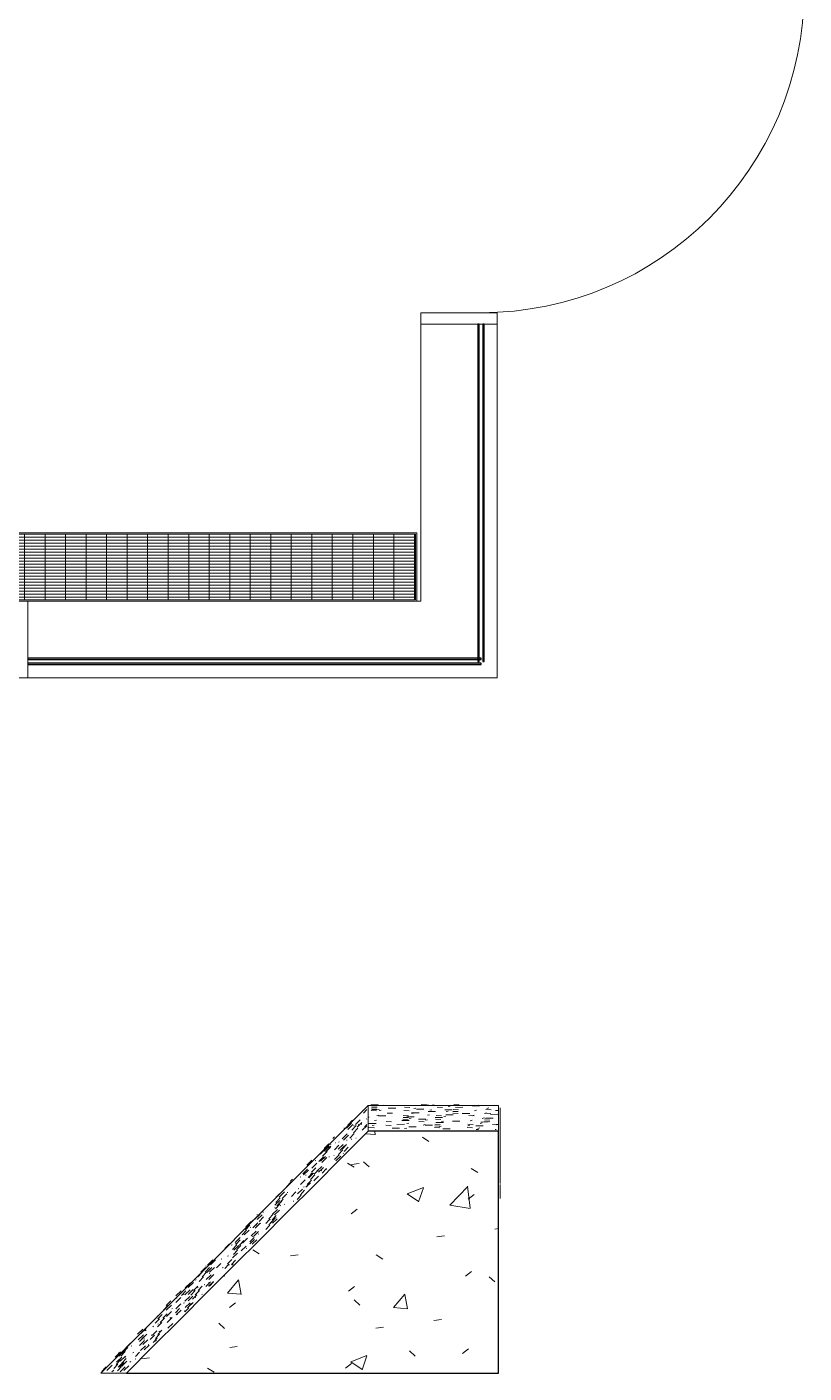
# Model space of a CAD drawing. Header units: millimetres. Extents: x 90978 to 295199, y -4084 to 97293.
# Drawn here: x 229072 to 232481, y 9023 to 14928 of the extents above; entities that cross this region are included whole.
import ezdxf

# ---------------------------------------------------------------- set-up
doc = ezdxf.new("R2010")
doc.units = ezdxf.units.MM
doc.header["$MEASUREMENT"] = 0
for name, color, linetype, lineweight in [('CSM-STL-XX-ZZ-M3-A-XXXX-00001_detached _19_04_21__rvt-1-Level 0$0$A-DOOR', 4, 'CONTINUOUS', 9), ('CSM-STL-XX-ZZ-M3-A-XXXX-00001_detached _19_04_21__rvt-1-Level 0$0$A-GENM', 7, 'CONTINUOUS', 9), ('CSM-STL-XX-ZZ-M3-A-XXXX-00001_detached _19_04_21__rvt-1-Level 0$0$A-GLAZ-CURT', 7, 'CONTINUOUS', 9), ('CSM-STL-XX-ZZ-M3-A-XXXX-00001_detached _19_04_21__rvt-1-Level 0$0$A-GLAZ-CWMG', 7, 'CONTINUOUS', 9)]:
    doc.layers.add(name, color=color, linetype=linetype, lineweight=lineweight)

# ---------------------------------------------------------------- blocks, each defined once
blk = doc.blocks.new('CSM-STL-XX-ZZ-M3-A-XXXX-00001_detached _19_04_21__rvt-1-Level 0$0$FP_183-Level 0')
at = {"layer": 'CSM-STL-XX-ZZ-M3-A-XXXX-00001_detached _19_04_21__rvt-1-Level 0$0$A-GENM'}
for p, q in [((86438.6, 25240.5), (86440.9, 25241.1)), ((86442.9, 25229.7), (86457.6, 25245.1)), ((86356.8, 25163.6), (86359.2, 25164.2)), ((86390.1, 25186.1), (86367.8, 25164.4)), ((86395.8, 25179.9), (86373.7, 25158.5)), ((86374.4, 25177.3), (86394.6, 25198.5)), ((86390.7, 25155.2), (86410.2, 25175.8)), ((86398.5, 25143.9), (86417.7, 25164.1)), ((86399.2, 25174.1), (86401.4, 25174.7)), ((86407.9, 25179.8), (86427.6, 25200.5)), ((86415.4, 25168.2), (86434.8, 25188.5)), ((86419.5, 25178.6), (86421.7, 25179.1)), ((86432.8, 25181.3), (86434.9, 25181.7)), ((86456.9, 25174.5), (86436.1, 25154.4)), ((86446.5, 25168.3), (86457.6, 25180)), ((86457.6, 25204.4), (86455.8, 25202.7)), ((86269.7, 25073.9), (86289.8, 25095)), ((86315.7, 25125.8), (86308.6, 25118.9)), ((86319.1, 25098.9), (86321.5, 25099.5)), ((86333.5, 25102.7), (86335.9, 25103.3)), ((86371.2, 25138.5), (86349.3, 25117.4)), ((86376.9, 25132.4), (86355.3, 25111.5)), ((86368.5, 25111.2), (86370.7, 25111.7)), ((86381.8, 25119.8), (86400.9, 25139.8)), ((86388.7, 25115.6), (86390.9, 25116)), ((86408.4, 25119.4), (86410.5, 25119.8)), ((86254, 25054.4), (86231.5, 25032.6)), ((86246.8, 25017), (86266.3, 25037.5)), ((86252.9, 25049.6), (86272.9, 25070.6)), ((86275.1, 25039.8), (86253.2, 25018.7)), ((86263.2, 25040.7), (86282.8, 25061.4)), ((86291.6, 25084.9), (86269.2, 25063.2)), ((86298.3, 25079.7), (86276.1, 25058.3)), ((86279.7, 25064.7), (86299.5, 25085.5)), ((86290.5, 25038.1), (86292.9, 25038.7)), ((86297, 25092.7), (86299.5, 25093.4)), ((86311.9, 25043.6), (86314.3, 25044.2)), ((86315.3, 25069.3), (86334.5, 25089.6)), ((86336.3, 25046.5), (86315.5, 25026.4)), ((86342.3, 25040.6), (86321.7, 25020.8)), ((86353.2, 25092), (86331.9, 25071.4)), ((86333.1, 25048.8), (86351.7, 25068.5)), ((86359.1, 25086), (86338, 25065.6)), ((86349.1, 25072.3), (86367.9, 25092)), ((86353.2, 25053.1), (86355.4, 25053.5)), ((86357.4, 25061.4), (86375.9, 25080.9)), ((86176.5, 24962.8), (86196.2, 24983.5)), ((86201.1, 24980), (86179, 24958.6)), ((86216.1, 25023.5), (86193.4, 25001.6)), ((86214.9, 24970.2), (86234.1, 24990.4)), ((86215, 25015.5), (86217.6, 25016.4)), ((86238.3, 25010.1), (86216.3, 24988.8)), ((86225.6, 24961.8), (86244.5, 24981.7)), ((86230.6, 25020.5), (86233.2, 25021.3)), ((86259.6, 24995.8), (86238.3, 24975.2)), ((86266.5, 24990.8), (86245.4, 24970.4)), ((86256.6, 24977.2), (86259, 24977.8)), ((86281.9, 25034.7), (86260.2, 25013.8)), ((86261.6, 24966.8), (86279.9, 24986.2)), ((86268.5, 25031.9), (86271, 25032.6)), ((86278.1, 24982.8), (86280.4, 24983.4)), ((86104.3, 24906.7), (86124.2, 24927.6)), ((86120.2, 24930), (86130.4, 24940.6)), ((86124.6, 24934.9), (86126.9, 24935.7)), ((86164.9, 24949.1), (86167.6, 24950)), ((86187.2, 24937.5), (86165.6, 24916.6)), ((86188.7, 24956.9), (86191.3, 24957.8)), ((86210, 24924.6), (86189, 24904.4)), ((86195.1, 24916.5), (86213.7, 24936.1)), ((86199.2, 24947.2), (86218.3, 24967.2)), ((86223.6, 24966.8), (86202.1, 24946.1)), ((86210.2, 24939), (86229, 24958.8)), ((86211.9, 24964.2), (86214.4, 24965)), ((86245.2, 24952.8), (86224.4, 24932.7)), ((86057.7, 24862.6), (86060.6, 24863.7)), ((86057.8, 24837.9), (86077.3, 24858.5)), ((86086.9, 24887), (86064.3, 24865)), ((86073.1, 24860.6), (86092.7, 24881.3)), ((86095.7, 24883.9), (86073.3, 24862.2)), ((86083.2, 24872.2), (86086, 24873.2)), ((86086.3, 24854.7), (86105.6, 24875)), ((86108.2, 24881.2), (86110.9, 24882.2)), ((86126.7, 24864.2), (86145.5, 24884)), ((86151, 24850.2), (86169.2, 24869.3)), ((86174.3, 24896), (86153.2, 24875.7)), ((86156.4, 24897.7), (86159, 24898.5)), ((86165.5, 24872), (86183.8, 24891.3)), ((86179.7, 24905.1), (86182.2, 24905.9)), ((86194.9, 24909.7), (86197.3, 24910.4)), ((86064.7, 24807.6), (86043.2, 24786.8)), ((86073.7, 24804.7), (86052.4, 24784.1)), ((86052.6, 24814.6), (86055.3, 24815.6)), ((86075.3, 24846.8), (86053.2, 24825.4)), ((86056.5, 24810), (86075.5, 24830.1)), ((86084.2, 24843.8), (86062.3, 24822.6)), ((86071.3, 24832.2), (86090.4, 24852.4)), ((86077.6, 24823.7), (86080.3, 24824.7)), ((86094, 24829.5), (86096.6, 24830.4)), ((86133.8, 24842.9), (86136.4, 24843.7)), ((85949.2, 24753.7), (85926.3, 24731.6)), ((85939.3, 24740), (85959.1, 24760.7)), ((85979.5, 24748.4), (85957.4, 24727)), ((85988.6, 24786.1), (85966, 24764.2)), ((85989.4, 24746.4), (85967.5, 24725.3)), ((85974.2, 24783.8), (85977.1, 24785)), ((85998.5, 24784.1), (85976, 24762.4)), ((85984.3, 24754), (86003.6, 24774.3)), ((85989.4, 24745.7), (85992.3, 24746.8)), ((86000.8, 24794.6), (86003.7, 24795.8)), ((86013.5, 24744.9), (86032.1, 24764.5)), ((86027.6, 24766.4), (86046.3, 24786.1)), ((86027.7, 24739.9), (86046, 24759.2)), ((86032.2, 24762), (86035, 24763)), ((86055.2, 24769.5), (86034.2, 24749.2)), ((86041.6, 24761.2), (86060, 24780.6)), ((86064.3, 24766.7), (86043.5, 24746.6)), ((86057.1, 24771), (86059.9, 24772)), ((86081.5, 24779.5), (86082, 24779.7)), ((85901.7, 24684.7), (85879.2, 24662.9)), ((85910.3, 24696.1), (85929.8, 24716.6)), ((85940.8, 24716.8), (85918.5, 24695.2)), ((85924.7, 24717.9), (85944.3, 24738.5)), ((85943.9, 24664.8), (85962.3, 24684.2)), ((85945.1, 24727.8), (85948.1, 24729.1)), ((85971.5, 24711.7), (85949.9, 24690.9)), ((85953.7, 24688.2), (85956.6, 24689.4)), ((85981.5, 24709.9), (85960.1, 24689.2)), ((85971.9, 24738.7), (85974.8, 24739.9)), ((85979.8, 24698.5), (85982.6, 24699.6)), ((86014.1, 24718.9), (86032.3, 24738)), ((85834.1, 24637.5), (85837.2, 24638.9)), ((85834.4, 24636.3), (85854.1, 24657)), ((85862.6, 24650.1), (85865.7, 24651.5)), ((85868.4, 24632), (85887.5, 24652)), ((85871.9, 24608.9), (85890.4, 24628.4)), ((85895.1, 24649.5), (85873.2, 24628.4)), ((85881.3, 24658.2), (85884.4, 24659.6)), ((85882.2, 24653.1), (85901.3, 24673.3)), ((85885.1, 24629.5), (85903.8, 24649.2)), ((85898.6, 24650.4), (85917.4, 24670.3)), ((85927.3, 24646), (85906, 24625.5)), ((85933.5, 24680.9), (85911.8, 24659.8)), ((85927, 24677.5), (85930, 24678.7)), ((85928.5, 24636.2), (85931.4, 24637.3)), ((85964.4, 24676.1), (85943.4, 24655.8)), ((85974.5, 24674.3), (85953.7, 24654.2)), ((85781.5, 24585.7), (85758.6, 24563.5)), ((85769.5, 24567.2), (85772.8, 24568.7)), ((85793.5, 24585.8), (85770.8, 24563.8)), ((85797.9, 24551), (85816.7, 24570.8)), ((85818.1, 24589.3), (85821.3, 24590.7)), ((85833.5, 24548.3), (85851.7, 24567.4)), ((85846.1, 24568.3), (85864.4, 24587.5)), ((85846.6, 24601.9), (85849.7, 24603.2)), ((85851, 24563.5), (85854.1, 24564.8)), ((85863.3, 24566.3), (85881.2, 24585.3)), ((85871.4, 24569.1), (85864.4, 24562.3)), ((85889.6, 24615.4), (85868.3, 24594.8)), ((85869.4, 24571.2), (85872.4, 24572.5)), ((85874.4, 24613.8), (85877.5, 24615.1)), ((85715.8, 24511.6), (85735.3, 24532.1)), ((85722.1, 24491.3), (85741.1, 24511.3)), ((85729.1, 24532.3), (85748.8, 24553)), ((85734.9, 24511.5), (85754.1, 24531.7)), ((85735.9, 24511.9), (85739.1, 24513.4)), ((85748, 24532.1), (85767.3, 24552.4)), ((85749.7, 24557.9), (85753, 24559.5)), ((85774.1, 24521.1), (85752.3, 24500)), ((85777.3, 24552.9), (85754.9, 24531.2)), ((85786.2, 24521.3), (85764.6, 24500.5)), ((85765.5, 24525.6), (85768.7, 24527.1)), ((85789.3, 24553), (85767.2, 24531.6)), ((85823.1, 24551.4), (85826.2, 24552.8)), ((85642.1, 24450.8), (85619, 24428.4)), ((85644.3, 24429.6), (85663.5, 24449.9)), ((85681.9, 24454.9), (85659.5, 24433.2)), ((85683.6, 24485.2), (85660.7, 24463)), ((85694.9, 24456), (85672.7, 24434.6)), ((85696.5, 24486.2), (85673.8, 24464.3)), ((85684.8, 24431.8), (85703.4, 24451.4)), ((85697, 24451.4), (85715.7, 24471.1)), ((85704.7, 24432.5), (85723, 24451.8)), ((85705.7, 24497.6), (85709, 24499.2)), ((85714, 24463), (85717.3, 24464.6)), ((85716.7, 24451.9), (85735, 24471.3)), ((85743.7, 24476.8), (85746.9, 24478.3)), ((85772, 24490.4), (85750.7, 24469.8)), ((85784.2, 24490.7), (85763.1, 24470.4)), ((85763.2, 24485.7), (85766.4, 24487.2)), ((85766.9, 24471.2), (85784.8, 24490.1)), ((85564.7, 24366.1), (85584.1, 24386.6)), ((85577.2, 24386), (85596.8, 24406.6)), ((85600, 24387.2), (85577.3, 24365.2)), ((85641.2, 24421.2), (85618.6, 24399.4)), ((85641.3, 24392.7), (85619.2, 24371.4)), ((85621.5, 24418.2), (85625, 24420)), ((85632.7, 24386.6), (85636.2, 24388.3)), ((85652.9, 24433.7), (85656.3, 24435.4)), ((85653.4, 24396.7), (85656.8, 24398.3)), ((85681.2, 24425.6), (85659.3, 24404.4)), ((85681.5, 24397.3), (85660.2, 24376.7)), ((85670.3, 24375.9), (85688.1, 24394.7)), ((85694.3, 24426.8), (85672.7, 24405.9)), ((85694.7, 24398.7), (85673.7, 24378.3)), ((85693, 24413.4), (85711.1, 24432.5)), ((85704, 24420.8), (85707.3, 24422.3)), ((85733.6, 24434.5), (85736.8, 24436)), ((85528.6, 24307.8), (85547.6, 24327.8)), ((85536.7, 24338.2), (85540.3, 24340.1)), ((85540.4, 24327), (85559.5, 24347.1)), ((85550.9, 24310.9), (85569.6, 24330.6)), ((85562.5, 24329.9), (85581.3, 24349.7)), ((85600.9, 24359.4), (85578.7, 24338)), ((85602.8, 24332.7), (85581.2, 24311.8)), ((85593.5, 24331), (85597, 24332.7)), ((85601.3, 24371), (85604.8, 24372.8)), ((85617.3, 24353.8), (85635.6, 24373.1)), ((85642.4, 24365.2), (85620.9, 24344.5)), ((85624.9, 24346.5), (85628.3, 24348.1)), ((85655.7, 24361.4), (85659, 24363)), ((85659.3, 24357.5), (85677, 24376.2)), ((85474, 24282.3), (85450.8, 24259.9)), ((85489.1, 24285.5), (85466.1, 24263.3)), ((85485, 24275.4), (85488.6, 24277.4)), ((85517.6, 24255.4), (85535.9, 24274.7)), ((85518.2, 24292.7), (85521.8, 24294.6)), ((85539.6, 24292.2), (85558.1, 24311.7)), ((85540, 24304), (85543.6, 24305.8)), ((85540.5, 24259.1), (85558.4, 24278.1)), ((85545.1, 24271.5), (85548.6, 24273.3)), ((85605.7, 24307.1), (85584.6, 24286.7)), ((85400.7, 24200.4), (85420, 24220.6)), ((85423, 24207.7), (85426.7, 24209.7)), ((85477.2, 24256.9), (85454.5, 24235)), ((85481.4, 24232.5), (85459.2, 24211.1)), ((85460, 24228.7), (85478.8, 24248.5)), ((85486.6, 24209.1), (85465, 24188.3)), ((85492.3, 24260.1), (85469.9, 24238.4)), ((85496.6, 24235.8), (85474.7, 24214.7)), ((85479.4, 24237.6), (85483.1, 24239.5)), ((85501.9, 24212.6), (85480.6, 24192)), ((85497.8, 24213.1), (85501.4, 24215)), ((85507, 24237.4), (85525.1, 24256.5)), ((85512.5, 24254.8), (85516.1, 24256.7)), ((85520, 24223.8), (85537.6, 24242.4)), ((85530.1, 24241.3), (85547.9, 24260.1)), ((85530.4, 24229.9), (85534, 24231.7)), ((85376.4, 24182.1), (85353.2, 24159.6)), ((85382, 24159.2), (85359.4, 24137.2)), ((85366.8, 24177.2), (85368.9, 24178.3)), ((85392.5, 24186.3), (85369.5, 24164.1)), ((85398.2, 24163.4), (85375.8, 24141.7)), ((85378.6, 24163.4), (85397.5, 24183.4)), ((85382.7, 24133.5), (85401, 24152.9)), ((85389.5, 24181.8), (85408.6, 24201.9)), ((85396.5, 24159.6), (85400.3, 24161.6)), ((85400, 24195.3), (85403.8, 24197.3)), ((85430.8, 24178), (85434.6, 24180)), ((85440.4, 24150), (85444.2, 24152)), ((85442.4, 24162.3), (85460.2, 24181.1)), ((85295.2, 24096.2), (85314.4, 24116.4)), ((85302.3, 24107.7), (85306.3, 24110)), ((85339.4, 24123.6), (85316.6, 24101.5)), ((85346.9, 24102.4), (85339.1, 24094.9)), ((85347.1, 24109.7), (85365.6, 24129.2)), ((85357.3, 24127.4), (85376, 24147.1)), ((85361.7, 24140.6), (85365.5, 24142.7)), ((85362.9, 24098.9), (85380.9, 24118)), ((85388.7, 24137.3), (85366.6, 24115.9)), ((85372.6, 24116.1), (85390.9, 24135.3)), ((85396.5, 24116.4), (85374.9, 24095.5)), ((85405, 24141.6), (85383.1, 24120.5)), ((85383.4, 24119.5), (85387.2, 24121.6)), ((85412.8, 24120.9), (85391.5, 24100.2)), ((85417.8, 24138), (85421.6, 24140))]:
    blk.add_line(p, q, dxfattribs=at)
blk = doc.blocks.new('CSM-STL-XX-ZZ-M3-A-XXXX-00001_detached _19_04_21__rvt-1-Level 0$0$FP_184-Level 0')
at = {"layer": 'CSM-STL-XX-ZZ-M3-A-XXXX-00001_detached _19_04_21__rvt-1-Level 0$0$A-GENM'}
for p, q in [((86462.9, 25233.4), (86463.8, 25233.4)), ((86474.2, 25266.5), (86506.7, 25267)), ((86499.7, 25240.1), (86476.2, 25241.4)), ((86500.7, 25247.6), (86477.2, 25248.9)), ((86501.7, 25255.2), (86478.2, 25256.4)), ((86478.4, 25244.6), (86510.9, 25245)), ((86509.6, 25220.6), (86500.7, 25218.9)), ((86508.3, 25217.5), (86540.7, 25217.9)), ((86519.5, 25242.5), (86510.6, 25240.8)), ((86529.4, 25264.5), (86520.5, 25262.8)), ((86570.1, 25228.8), (86546.6, 25230.1)), ((86551.1, 25251.1), (86583.6, 25251.5)), ((86640.5, 25217.5), (86616.9, 25218.7)), ((86643.4, 25240.1), (86619.9, 25241.3)), ((86645.4, 25255.1), (86621.8, 25256.3)), ((86632.2, 25213.7), (86664.6, 25214.1)), ((86661.5, 25229.5), (86652.6, 25227.8)), ((86653.6, 25230.5), (86686.1, 25230.9)), ((86671.4, 25251.4), (86662.5, 25249.7)), ((86675, 25247.3), (86707.5, 25247.7)), ((86718.7, 25266.4), (86695.1, 25267.6)), ((86696.5, 25264), (86728.9, 25264.5)), ((86732.5, 25222.9), (86723.6, 25221.2)), ((86726.3, 25237), (86758.7, 25237.4)), ((86742.4, 25244.8), (86733.5, 25243.1)), ((86752.2, 25266.8), (86743.3, 25265.1)), ((86784.2, 25217.4), (86760.6, 25218.7)), ((86789, 25255), (86765.5, 25256.3)), ((86803.5, 25216.4), (86794.6, 25214.7)), ((86799, 25243.5), (86831.4, 25243.9)), ((86803.2, 25221.5), (86835.6, 25222)), ((86813.4, 25238.3), (86804.5, 25236.6)), ((86823.2, 25260.2), (86814.3, 25258.5)), ((86857.5, 25228.7), (86833.9, 25229.9)), ((86858.4, 25236.2), (86834.9, 25237.5)), ((86859.4, 25243.7), (86835.9, 25245)), ((86862.3, 25266.3), (86838.8, 25267.6)), ((86846, 25255.1), (86878.5, 25255.5)), ((86875.9, 25228), (86908.3, 25228.4)), ((86927.8, 25217.4), (86904.3, 25218.6)), ((86918.7, 25261.6), (86951.2, 25262)), ((86928.4, 25220.1), (86919.5, 25218.4)), ((86938.3, 25242), (86929.4, 25240.3)), ((86948.1, 25263.9), (86939.2, 25262.2)), ((86982.3, 25230.3), (86973.4, 25228.6)), ((87001.1, 25228.6), (86977.6, 25229.9)), ((87003.1, 25243.7), (86979.5, 25244.9)), ((86992.2, 25252.3), (86983.3, 25250.6)), ((86999.8, 25224.2), (87032.3, 25224.6)), ((87021.2, 25241), (87034.9, 25241.2)), ((86462.9, 25211.4), (86468, 25211.5)), ((86465.4, 25183.9), (86497.8, 25184.4)), ((86490, 25164.9), (86466.4, 25166.1)), ((86489.8, 25176.8), (86480.9, 25175.1)), ((86499.7, 25198.7), (86490.8, 25197)), ((86563.3, 25176.1), (86539.7, 25177.4)), ((86565.2, 25191.2), (86541.7, 25192.4)), ((86567.9, 25163.4), (86600.4, 25163.8)), ((86589.3, 25180.1), (86621.8, 25180.6)), ((86610.8, 25196.9), (86643.2, 25197.4)), ((86638.5, 25202.4), (86615, 25203.7)), ((86639.5, 25210), (86616, 25211.2)), ((86631.8, 25163.7), (86622.9, 25162)), ((86641.7, 25185.6), (86632.8, 25183.9)), ((86640.6, 25169.8), (86673, 25170.3)), ((86651.6, 25207.5), (86642.7, 25205.8)), ((86683.5, 25203.4), (86715.9, 25203.8)), ((86708.9, 25191.1), (86685.4, 25192.4)), ((86712.7, 25179.1), (86703.8, 25177.4)), ((86713.3, 25176.3), (86745.7, 25176.8)), ((86722.6, 25201), (86713.7, 25199.3)), ((86777.3, 25164.8), (86753.8, 25166)), ((86778.3, 25172.3), (86754.8, 25173.5)), ((86779.3, 25179.8), (86755.7, 25181.1)), ((86756.1, 25209.9), (86788.6, 25210.3)), ((86782.2, 25202.4), (86758.7, 25203.6)), ((86760.3, 25188), (86792.8, 25188.4)), ((86783.7, 25172.5), (86774.8, 25170.8)), ((86793.6, 25194.4), (86784.7, 25192.7)), ((86790.2, 25160.9), (86822.6, 25161.3)), ((86833, 25194.4), (86865.5, 25194.9)), ((86921, 25164.7), (86897.5, 25166)), ((86923, 25179.8), (86899.4, 25181)), ((86908.6, 25176.2), (86899.7, 25174.5)), ((86918.5, 25198.2), (86909.6, 25196.5)), ((86935.6, 25173.8), (86968, 25174.3)), ((86936.6, 25157.4), (86946.6, 25157.5)), ((86952.7, 25164.6), (86943.8, 25162.9)), ((86962.5, 25186.5), (86953.7, 25184.8)), ((86957, 25190.6), (86989.4, 25191.1)), ((86972.4, 25208.4), (86963.5, 25206.7)), ((86996.3, 25191), (86972.7, 25192.3)), ((86997.3, 25198.5), (86973.7, 25199.8)), ((86998.2, 25206.1), (86974.7, 25207.3)), ((86978.4, 25207.4), (87010.8, 25207.9)), ((87008.2, 25180.3), (87034.9, 25180.7)), ((87023.7, 25158), (87020.3, 25157.4)), ((87033.6, 25179.9), (87024.7, 25178.2)), ((87034.9, 25200.2), (87034.5, 25200.2))]:
    blk.add_line(p, q, dxfattribs=at)
blk = doc.blocks.new('CSM-STL-XX-ZZ-M3-A-XXXX-00001_detached _19_04_21__rvt-1-Level 0$0$FP_185-Level 0')
at = {"layer": 'CSM-STL-XX-ZZ-M3-A-XXXX-00001_detached _19_04_21__rvt-1-Level 0$0$A-GENM'}
for p, q in [((87042.4, 25222.5), (87042.4, 25253.3)), ((87042.4, 25252), (87042.4, 25250.9)), ((87042.4, 25229.4), (87042.4, 25242.4)), ((87042.4, 25226.4), (87042.4, 25197.1)), ((87042.4, 25186.8), (87042.4, 25217.1)), ((87042.4, 25199.9), (87042.4, 25211.3)), ((87042.4, 25205.2), (87042.4, 25176.2)), ((87042.4, 25192.5), (87042.4, 25162.9)), ((87042.4, 25170.4), (87042.4, 25180.2)), ((87042.4, 25144.6), (87042.4, 25174.7)), ((87042.4, 25174.6), (87042.4, 25146.7)), ((87042.4, 25135.5), (87042.4, 25161.6)), ((87042.4, 25129.7), (87042.4, 25158.4)), ((87042.4, 25158), (87042.4, 25128.2)), ((87042.4, 25153.8), (87042.4, 25126.2)), ((87042.4, 25149), (87042.4, 25148.1)), ((87042.4, 25131.8), (87042.4, 25130.8)), ((87042.4, 25130.4), (87042.4, 25101.8)), ((87042.4, 25095.4), (87042.4, 25123.7)), ((87042.4, 25123), (87042.4, 25122)), ((87042.4, 25087.1), (87042.4, 25117.6)), ((87042.4, 25117), (87042.4, 25116)), ((87042.4, 25110.1), (87042.4, 25081.8)), ((87042.4, 25101.7), (87042.4, 25100.6)), ((87042.4, 25097), (87042.4, 25068.1)), ((87042.4, 25092.2), (87042.4, 25091.2)), ((87042.4, 25061.6), (87042.4, 25091.2)), ((87042.4, 25081.8), (87042.4, 25054.7)), ((87042.4, 25063.1), (87042.4, 25034)), ((87042.4, 25027.6), (87042.4, 25058.4)), ((87042.4, 25028.5), (87042.4, 25057.7)), ((87042.4, 25020.7), (87042.4, 25050.2)), ((87042.4, 25038), (87042.4, 25037.2)), ((87042.4, 25037.8), (87042.4, 25009.9)), ((87042.4, 25032), (87042.4, 25004.8)), ((87042.4, 25003.3), (87042.4, 25031.7)), ((87042.4, 25030.8), (87042.4, 25030)), ((87042.4, 25026), (87042.4, 25025.1)), ((87042.4, 25018.5), (87042.4, 24990.8)), ((87042.4, 24988.4), (87042.4, 25017.3)), ((87042.4, 25013.4), (87042.4, 25012.6)), ((87042.4, 25005.7), (87042.4, 25004.8)), ((87042.4, 25005), (87042.4, 24976.8)), ((87042.4, 24997.8), (87042.4, 24996.9)), ((87042.4, 24948.7), (87042.4, 24977.4)), ((87042.4, 24971.6), (87042.4, 24943.2)), ((87042.4, 24948.7), (87042.4, 24921.4)), ((87042.4, 24916.4), (87042.4, 24888.9)), ((87042.4, 24915), (87042.4, 24914.3)), ((87042.4, 24908.8), (87042.4, 24908.1)), ((87042.4, 24870.7), (87042.4, 24899)), ((87042.4, 24895.8), (87042.4, 24895.1)), ((87042.4, 24883.6), (87042.4, 24855.9))]:
    blk.add_line(p, q, dxfattribs=at)
at = {"layer": 'CSM-STL-XX-ZZ-M3-A-XXXX-00001_detached _19_04_21__rvt-1-Level 0$0$A-GENM', "color": 250}
blk.add_line((87034.9, 24826.9), (87034.9, 24992.1), dxfattribs=at)

msp = doc.modelspace()

# ---------------------------------------------------------------- hatches: boundary and pattern name
at = {"layer": 'CSM-STL-XX-ZZ-M3-A-XXXX-00001_detached _19_04_21__rvt-1-Level 0$0$A-GENM'}
h = msp.add_hatch(dxfattribs=at)
h.set_pattern_fill('FP_27', color=256, style=0, pattern_type=2)
h.set_pattern_definition([(0, (214391.582, 12558.142), (0, 13.2), []), (90, (214391.58, 12558.14), (-90, 6e-15), [])])
h.paths.add_polyline_path([(230776.3, 12414.2), (230776.3, 12702.1), (198006.8, 12702.1), (198006.8, 12414.2), (229572.6, 12414.2)], flags=0)
h = msp.add_hatch(dxfattribs=at)
h.set_pattern_fill('FP_28', color=256, style=0, pattern_type=2)
h.set_pattern_definition([(50, (147271.8, -12716.8), (728.7365, -63.756), [76.2, -838.2]), (355, (147271.8, -12716.8), (-140.9716, 764.2276), [60.96, -670.56]), (100.451, (147332.5, -12722.1), (587.77, 700.467), [64.76, -712.36]), (46.184, (147271.8, -12513.6), (1084.316, -168.171), [114.3, -1257.3]), (96.636, (147362.1, -12527.6), (949.61, 989.71), [97.14, -1068.54]), (351.184, (147271.8, -12513.6), (949.62, 989.701), [91.44, -1005.84]), (21, (147373.4, -12564.4), (606.458, -409.0606), [76.2, -838.2]), (326, (147373.4, -12564.4), (247.2083, 736.753), [60.96, -670.56]), (71.451, (147423.9, -12598.5), (853.668, 327.6855), [64.76, -712.36]), (37.5, (147271.8, -12716.8), (12.3547, 338.2201), [33.528, -628.904, 33.528, -647.192, -673.1]), (37.5, (147271.8, -12716.8), (12.3547, 338.2201), [-1343.152, 33.528, -639.572]), (7.5, (147271.8, -12716.8), (267.2789, 400.7221), [33.528, -354.584, 33.528, -613.664, -256.54]), (7.5, (147271.8, -12716.8), (267.2789, 400.7221), [-1035.304, 33.528, -223.012]), (327.5, (147045.22, -12716.8), (542.3633, -22.91534), [33.528, -220.472, 33.528, -758.952, -1051.56]), (327.5, (147045.22, -12716.8), (542.3633, -22.91534), [-1046.48, 33.528, -1018.032]), (317.5, (146943.6, -12716.8), (592.517, 101.707), [33.528, -296.672, 33.528, -492.76, -746.76]), (317.5, (146943.6, -12716.8), (592.517, 101.707), [-856.488, 33.528, -713.232])])
h.paths.add_polyline_path([(231140.8, 9023.1), (231140.9, 10083.5), (230568.8, 10083.5), (229508.4, 9023.2), (230959.5, 9023.1)], flags=0)
at = {"layer": 'CSM-STL-XX-ZZ-M3-A-XXXX-00001_detached _19_04_21__rvt-1-Level 0$0$A-GLAZ-CURT'}
h = msp.add_hatch(color=256, dxfattribs=at)
h.paths.add_polyline_path([(231055.8, 12144.7), (231055.8, 13624.2), (231049.8, 13624.2), (231049.8, 12144.7)], flags=0)
h.paths.add_polyline_path([(231077.8, 12144.7), (231077.8, 13624.2), (231071.8, 13624.2), (231071.8, 12144.7)], flags=0)
h = msp.add_hatch(color=256, dxfattribs=at)
h.paths.add_polyline_path([(229075.8, 12130.7), (231063.8, 12130.7), (231063.8, 12136.7), (229075.8, 12136.7)], flags=0)
h.paths.add_polyline_path([(229075.8, 12152.7), (231063.8, 12152.7), (231063.8, 12158.7), (229075.8, 12158.7)], flags=0)

# ---------------------------------------------------------------- linework, layer by layer
at = {"layer": 'CSM-STL-XX-ZZ-M3-A-XXXX-00001_detached _19_04_21__rvt-1-Level 0$0$A-DOOR'}
msp.add_arc((231063.8, 15091.2), 1417, 270, 0, dxfattribs=at)
at = {"layer": 'CSM-STL-XX-ZZ-M3-A-XXXX-00001_detached _19_04_21__rvt-1-Level 0$0$A-GENM'}
for p, q in [((198000.8, 12708.1), (230782.3, 12708.1)), ((230776.3, 12702.1), (198006.8, 12702.1)), ((230776.3, 12414.2), (230776.3, 12702.1)), ((230782.3, 12708.1), (230782.3, 12408.2)), ((198006.8, 12414.2), (230776.3, 12414.2)), ((229395.8, 9023.2), (230568.9, 10196.2)), ((230568.9, 10196.2), (230568.8, 10083.5)), ((230568.9, 10196.2), (231140.9, 10196.2)), ((231140.9, 10196.2), (231140.9, 10083.5)), ((229395.8, 9023.2), (229508.4, 9023.2))]:
    msp.add_line(p, q, dxfattribs=at)
at = {"layer": 'CSM-STL-XX-ZZ-M3-A-XXXX-00001_detached _19_04_21__rvt-1-Level 0$0$A-GENM', "lineweight": 30, "flags": 128}
for points in [[(230568.8, 10083.5), (230451, 9965.7), (230333.1, 9847.9), (230215.3, 9730.1), (230097.5, 9612.3), (229979.7, 9494.4), (229861.9, 9376.6), (229744.1, 9258.8), (229626.2, 9141), (229508.4, 9023.2)], [(231140.9, 10083.5), (231069.4, 10083.5), (230997.8, 10083.5), (230926.3, 10083.5), (230854.8, 10083.5), (230783.3, 10083.5), (230711.8, 10083.5), (230640.3, 10083.5), (230568.8, 10083.5)], [(231140.8, 9023.1), (231140.8, 9140.9), (231140.8, 9258.7), (231140.9, 9376.5), (231140.9, 9494.4), (231140.9, 9612.2), (231140.9, 9730), (231140.9, 9847.8), (231140.9, 9965.6), (231140.9, 10083.5)], [(229508.4, 9023.2), (229689.8, 9023.2), (229871.2, 9023.2), (230052.6, 9023.2), (230233.9, 9023.1), (230415.3, 9023.1), (230596.7, 9023.1), (230778.1, 9023.1), (230959.5, 9023.1), (231140.8, 9023.1)]]:
    msp.add_lwpolyline(points, dxfattribs=at)
at = {"layer": 'CSM-STL-XX-ZZ-M3-A-XXXX-00001_detached _19_04_21__rvt-1-Level 0$0$A-GLAZ-CURT', "lineweight": 30}
for p, q in [((231055.8, 13624.2), (231049.8, 13624.2)), ((231049.8, 13624.2), (231049.8, 12144.7)), ((231055.8, 12144.7), (231055.8, 13624.2)), ((231077.8, 13624.2), (231071.8, 13624.2)), ((231071.8, 13624.2), (231071.8, 12144.7)), ((231077.8, 12144.7), (231077.8, 13624.2)), ((231063.8, 12158.7), (229075.8, 12158.7)), ((229075.8, 12158.7), (229075.8, 12152.7)), ((229075.8, 12152.7), (231063.8, 12152.7)), ((231063.8, 12136.7), (229075.8, 12136.7)), ((229075.8, 12136.7), (229075.8, 12130.7)), ((229075.8, 12130.7), (231063.8, 12130.7)), ((231049.8, 12144.7), (231055.8, 12144.7)), ((231063.8, 12152.7), (231063.8, 12158.7)), ((231063.8, 12130.7), (231063.8, 12136.7)), ((231071.8, 12144.7), (231077.8, 12144.7))]:
    msp.add_line(p, q, dxfattribs=at)
at = {"layer": 'CSM-STL-XX-ZZ-M3-A-XXXX-00001_detached _19_04_21__rvt-1-Level 0$0$A-GLAZ-CWMG', "lineweight": 20, "extrusion": (0, 0, -1)}
for p, q in [((230800.3, 13674.2), (230800.3, 13624.2)), ((231135.3, 13674.2), (230800.3, 13674.2)), ((231135.3, 13624.2), (231135.3, 13674.2)), ((230800.3, 13624.2), (231135.3, 13624.2)), ((229075.8, 12408.2), (229025.8, 12408.2)), ((229075.8, 12073.2), (229075.8, 12408.2)), ((229025.8, 12073.2), (229075.8, 12073.2))]:
    msp.add_line(p, q, dxfattribs=at)
at = {"layer": 'CSM-STL-XX-ZZ-M3-A-XXXX-00001_detached _19_04_21__rvt-1-Level 0$0$A-GLAZ-CWMG'}
for p, q in [((230800.3, 12408.2), (230800.3, 13624.2)), ((231135.3, 12073.2), (231135.3, 13624.2)), ((230800.3, 12408.2), (229075.8, 12408.2)), ((231135.3, 12073.2), (229075.8, 12073.2))]:
    msp.add_line(p, q, dxfattribs=at)

# ---------------------------------------------------------------- block references
at = {"layer": 'CSM-STL-XX-ZZ-M3-A-XXXX-00001_detached _19_04_21__rvt-1-Level 0$0$A-GENM'}
for name in ['CSM-STL-XX-ZZ-M3-A-XXXX-00001_detached _19_04_21__rvt-1-Level 0$0$FP_183-Level 0', 'CSM-STL-XX-ZZ-M3-A-XXXX-00001_detached _19_04_21__rvt-1-Level 0$0$FP_184-Level 0', 'CSM-STL-XX-ZZ-M3-A-XXXX-00001_detached _19_04_21__rvt-1-Level 0$0$FP_185-Level 0']:
    msp.add_blockref(name, (144105.9, -15066.4), dxfattribs=at)

doc.saveas('drawing.dxf')
